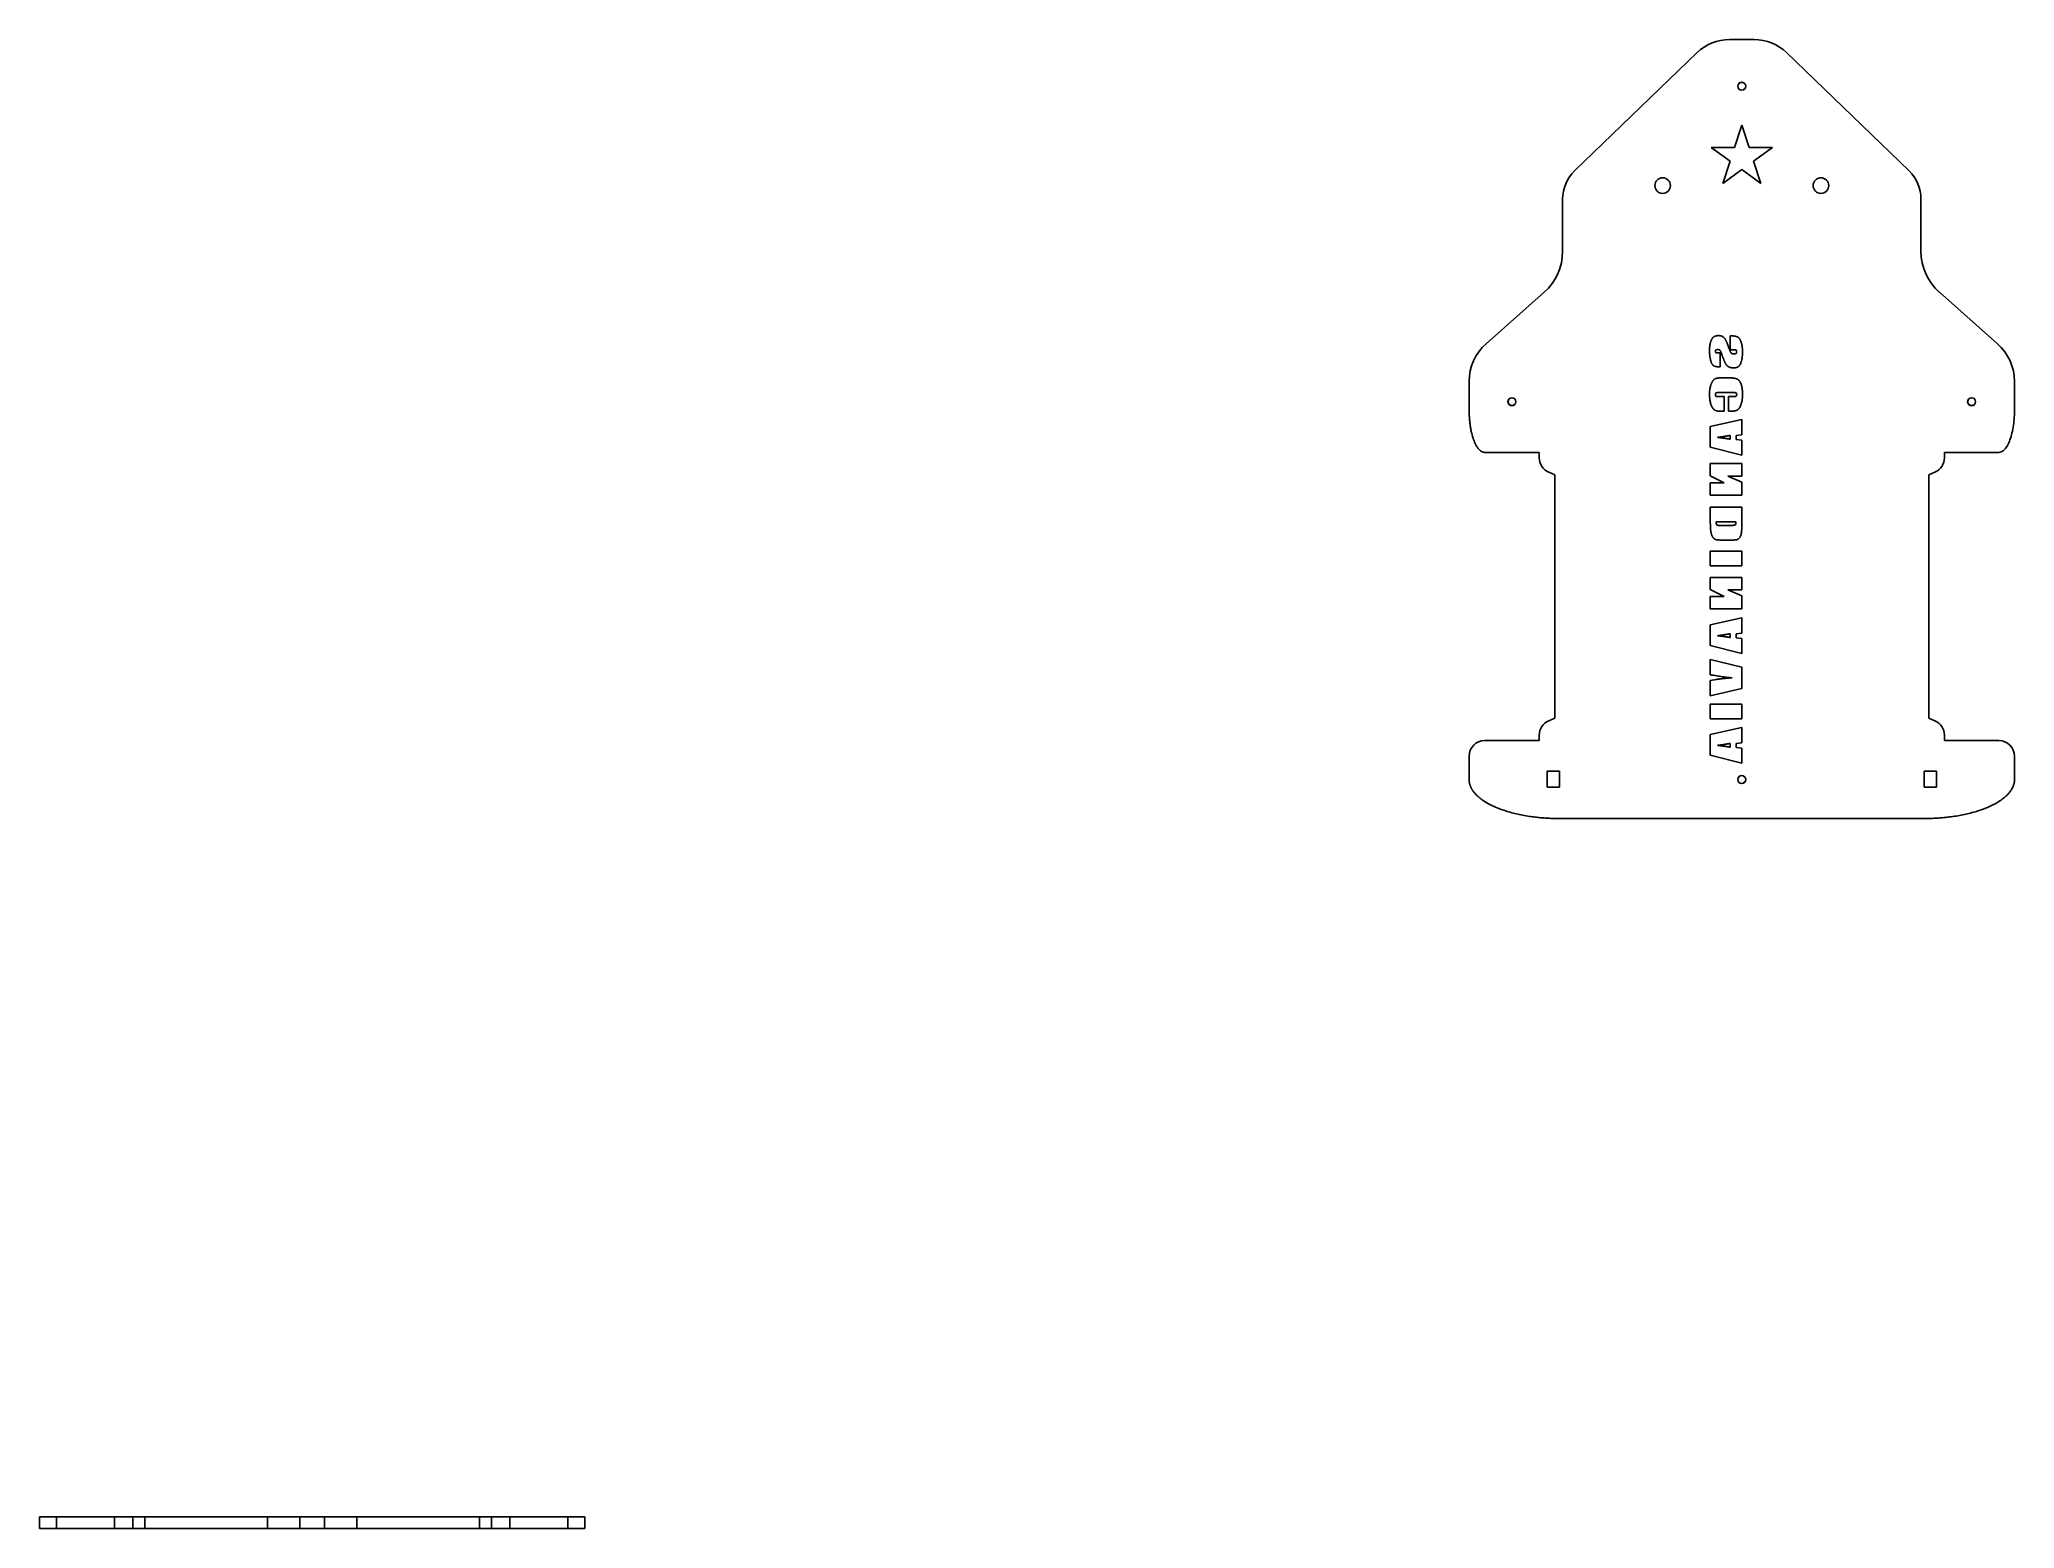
# Model space of a CAD drawing. Header units: millimetres. Extents: x -70 to 437, y -2 to 381.
import ezdxf

# ---------------------------------------------------------------- set-up
doc = ezdxf.new("R2010")
doc.units = ezdxf.units.MM

msp = doc.modelspace()

# ---------------------------------------------------------------- linework, layer by layer
at = {"color": 7, "linetype": 'Continuous', "lineweight": 25}
for p, q in [((363.8, 380.79), (370.11, 380.79)), ((355.47, 377.42), (324.01, 347.04)), ((378.44, 377.42), (409.9, 347.04)), ((365.1, 353.08), (366.95, 358.79)), ((366.95, 358.79), (368.81, 353.08)), ((359.1, 353.08), (365.1, 353.08)), ((363.95, 349.56), (359.1, 353.08)), ((368.81, 353.08), (374.81, 353.08)), ((374.81, 353.08), (369.95, 349.56)), ((362.1, 343.85), (363.95, 349.56)), ((366.95, 347.38), (362.1, 343.85)), ((371.81, 343.85), (366.95, 347.38)), ((369.95, 349.56), (371.81, 343.85)), ((320.95, 339.85), (320.95, 326.39)), ((412.95, 339.85), (412.95, 326.39)), ((316.25, 315.92), (301.32, 302.67)), ((417.66, 315.92), (432.58, 302.67)), ((364.56, 304.67), (363.94, 304.67)), ((363.94, 304.67), (363.94, 301.09)), ((361.4, 300.34), (360.72, 300.34)), ((361.4, 296.76), (361.4, 300.34)), ((363.94, 301.09), (365.02, 301.09)), ((361, 296.76), (361.4, 296.76)), ((296.95, 292.95), (296.95, 285.79)), ((362.44, 289.1), (360.97, 289.1)), ((361.06, 290.14), (364.79, 290.14)), ((364.06, 293.9), (361.74, 293.9)), ((362.44, 285.34), (362.44, 289.1)), ((364.69, 289.1), (363.57, 289.1)), ((363.57, 289.1), (363.57, 285.34)), ((436.95, 292.95), (436.95, 285.79)), ((361.6, 285.34), (362.44, 285.34)), ((363.57, 285.34), (363.97, 285.34)), ((366.95, 283.23), (358.86, 281.4)), ((358.86, 281.4), (358.86, 276.12)), ((363.94, 279.14), (363.94, 278.19)), ((365.54, 279.13), (366.95, 279.31)), ((365.54, 278.11), (365.54, 279.13)), ((366.95, 279.31), (366.95, 283.23)), ((300.95, 274.79), (314.95, 274.79)), ((314.95, 274.79), (314.95, 273.41)), ((358.86, 276.12), (366.95, 274.1)), ((366.95, 277.92), (365.54, 278.11)), ((366.95, 274.1), (366.95, 277.92)), ((432.95, 274.79), (418.95, 274.79)), ((418.95, 274.79), (418.95, 273.41)), ((317.39, 269.72), (318.95, 269.06)), ((318.95, 269.06), (318.95, 206.52)), ((366.95, 271.9), (358.86, 271.9)), ((358.86, 271.9), (358.86, 268.75)), ((358.86, 268.75), (362.42, 267)), ((366.95, 268.7), (366.95, 271.9)), ((416.52, 269.72), (414.95, 269.06)), ((414.95, 269.06), (414.95, 206.52)), ((362.42, 267), (358.86, 267)), ((358.86, 267), (358.86, 263.8)), ((358.86, 263.8), (366.95, 263.8)), ((366.95, 267.16), (363.36, 268.7)), ((363.36, 268.7), (366.95, 268.7)), ((366.95, 263.8), (366.95, 267.16)), ((366.95, 260.75), (358.86, 260.75)), ((358.86, 260.75), (358.86, 258.01)), ((366.95, 256.2), (366.95, 260.75)), ((360.37, 256.99), (365.45, 256.99)), ((364.38, 256.05), (361.27, 256.05)), ((366.95, 249.42), (358.86, 249.42)), ((358.86, 249.42), (358.86, 245.66)), ((361.74, 252.28), (364.51, 252.28)), ((366.95, 245.66), (366.95, 249.42)), ((358.86, 245.66), (366.95, 245.66)), ((366.95, 242.7), (358.86, 242.7)), ((358.86, 242.7), (358.86, 239.55)), ((358.86, 239.55), (362.42, 237.81)), ((366.95, 237.96), (363.36, 239.5)), ((363.36, 239.5), (366.95, 239.5)), ((366.95, 239.5), (366.95, 242.7)), ((362.42, 237.81), (358.86, 237.81)), ((358.86, 237.81), (358.86, 234.61)), ((358.86, 234.61), (366.95, 234.61)), ((366.95, 234.61), (366.95, 237.96)), ((366.95, 232.31), (358.86, 230.48)), ((358.86, 230.48), (358.86, 225.21)), ((363.94, 228.22), (363.94, 227.27)), ((365.54, 228.21), (366.95, 228.39)), ((365.54, 227.19), (365.54, 228.21)), ((366.95, 228.39), (366.95, 232.31)), ((358.86, 225.21), (366.95, 223.18)), ((366.95, 227.01), (365.54, 227.19)), ((366.95, 223.18), (366.95, 227.01)), ((366.95, 219.62), (358.86, 221.64)), ((358.86, 221.64), (358.86, 217.71)), ((366.95, 214.15), (366.95, 219.62)), ((360.44, 216.49), (358.86, 216.26)), ((358.86, 216.26), (358.86, 212.32)), ((358.86, 212.32), (366.95, 214.15)), ((366.95, 210.12), (358.86, 210.12)), ((358.86, 210.12), (358.86, 206.35)), ((366.95, 206.35), (366.95, 210.12)), ((317.39, 205.86), (318.95, 206.52)), ((358.86, 206.35), (366.95, 206.35)), ((366.95, 204.15), (358.86, 202.32)), ((366.95, 200.23), (366.95, 204.15)), ((416.52, 205.86), (414.95, 206.52)), ((300.95, 200.79), (314.95, 200.79)), ((314.95, 200.79), (314.95, 202.18)), ((358.86, 202.32), (358.86, 197.05)), ((363.94, 200.06), (363.94, 199.11)), ((365.54, 200.05), (366.95, 200.23)), ((365.54, 199.03), (365.54, 200.05)), ((366.95, 198.85), (365.54, 199.03)), ((366.95, 195.02), (366.95, 198.85)), ((418.95, 200.79), (418.95, 202.18)), ((432.95, 200.79), (418.95, 200.79)), ((296.95, 196.79), (296.95, 190.79)), ((316.95, 192.97), (316.95, 188.79)), ((320.15, 192.97), (316.95, 192.97)), ((320.15, 188.79), (320.15, 192.97)), ((358.86, 197.05), (366.95, 195.02)), ((413.75, 188.79), (413.75, 192.97)), ((413.75, 192.97), (416.95, 192.97)), ((416.95, 192.97), (416.95, 188.79)), ((436.95, 196.79), (436.95, 190.79)), ((316.95, 188.79), (320.15, 188.79)), ((416.95, 188.79), (413.75, 188.79)), ((319.95, 180.79), (413.95, 180.79)), ((-70.03, -1.5), (-70.03, 1.5)), ((-70.03, 1.5), (-65.66, 1.5)), ((-65.66, 1.5), (-65.66, -1.5)), ((-50.74, 1.5), (-65.66, 1.5)), ((-50.74, -1.5), (-50.74, 1.5)), ((-46.03, 1.5), (-50.74, 1.5)), ((-46.03, -1.5), (-46.03, 1.5)), ((-46.03, 1.5), (-42.98, 1.5)), ((-42.98, -1.5), (-42.98, 1.5)), ((-11.52, 1.5), (-42.98, 1.5)), ((-11.52, -1.5), (-11.52, 1.5)), ((-11.52, 1.5), (-3.18, 1.5)), ((-3.18, 1.5), (-3.18, -1.5)), ((-3.18, 1.5), (3.12, 1.5)), ((3.12, -1.5), (3.12, 1.5)), ((3.12, 1.5), (11.46, 1.5)), ((11.46, 1.5), (11.46, -1.5)), ((11.46, 1.5), (42.92, 1.5)), ((42.92, -1.5), (42.92, 1.5)), ((45.97, 1.5), (42.92, 1.5)), ((45.97, -1.5), (45.97, 1.5)), ((45.97, 1.5), (50.68, 1.5)), ((50.68, -1.5), (50.68, 1.5)), ((50.68, 1.5), (65.6, 1.5)), ((65.6, -1.5), (65.6, 1.5)), ((65.6, 1.5), (69.97, 1.5)), ((69.97, 1.5), (69.97, -1.5)), ((-65.66, -1.5), (-70.03, -1.5)), ((-50.74, -1.5), (-65.66, -1.5)), ((-46.03, -1.5), (-50.74, -1.5)), ((-46.03, -1.5), (-42.98, -1.5)), ((-11.52, -1.5), (-42.98, -1.5)), ((-3.18, -1.5), (-11.52, -1.5)), ((-3.18, -1.5), (3.12, -1.5)), ((11.46, -1.5), (3.12, -1.5)), ((11.46, -1.5), (42.92, -1.5)), ((45.97, -1.5), (42.92, -1.5)), ((45.97, -1.5), (50.68, -1.5)), ((50.68, -1.5), (65.6, -1.5)), ((69.97, -1.5), (65.6, -1.5))]:
    msp.add_line(p, q, dxfattribs=at)
for centre, radius in [((366.95, 368.79), 1.03), ((366.95, 368.79), 1), ((346.63, 343.29), 2), ((387.27, 343.29), 2), ((307.95, 287.79), 1.02), ((307.95, 287.79), 1), ((425.95, 287.79), 1.02), ((425.95, 287.79), 1), ((366.95, 190.79), 1.02), ((366.95, 190.79), 1)]:
    msp.add_circle(centre, radius, dxfattribs=at)
for centre, radius, start, end in [((363.8, 368.79), 12, 90, 134), ((370.11, 368.79), 12, 46, 90), ((330.95, 339.85), 10, 134, 180), ((402.95, 339.85), 10, 0, 46), ((306.95, 326.39), 14, 311.5942, 0), ((426.95, 326.39), 14, 180, 228.4058), ((309.95, 292.95), 13, 131.5942, 180), ((423.95, 292.95), 13, 0, 48.4058), ((318.95, 273.41), 4, 180, 247), ((414.95, 273.41), 4, 293, 0), ((318.95, 202.18), 4, 113, 180), ((414.95, 202.18), 4, 0, 67), ((300.95, 196.79), 4, 90, 180), ((432.95, 196.79), 4, 0, 90)]:
    msp.add_arc(centre, radius, start, end, dxfattribs=at)
for points, knots in [([(361.01, 304.76), (360.93, 304.76), (360.78, 304.76), (360.57, 304.74), (360.37, 304.71), (360.18, 304.66), (360.02, 304.6), (359.86, 304.53), (359.73, 304.45), (359.61, 304.35), (359.5, 304.23), (359.4, 304.1), (359.3, 303.96), (359.21, 303.8), (359.13, 303.63), (359.05, 303.44), (358.98, 303.24), (358.91, 303.02), (358.86, 302.79), (358.81, 302.55), (358.76, 302.29), (358.73, 302.03), (358.7, 301.75), (358.68, 301.47), (358.67, 301.17), (358.67, 300.97), (358.67, 300.86)], [0, 0, 0, 0, 0.04455, 0.086155, 0.124955, 0.161212, 0.195483, 0.227839, 0.258539, 0.288358, 0.318448, 0.349946, 0.382993, 0.417931, 0.454982, 0.494173, 0.535619, 0.579418, 0.625307, 0.673095, 0.722574, 0.774049, 0.827368, 0.882806, 0.940424, 1, 1, 1, 1]), ([(363.51, 301.96), (363.47, 302.07), (363.39, 302.27), (363.28, 302.56), (363.18, 302.83), (363.08, 303.06), (362.99, 303.27), (362.92, 303.45), (362.84, 303.6), (362.76, 303.77), (362.65, 303.95), (362.49, 304.14), (362.31, 304.32), (362.14, 304.45), (361.99, 304.54), (361.87, 304.6), (361.75, 304.65), (361.61, 304.69), (361.47, 304.72), (361.32, 304.74), (361.17, 304.76), (361.06, 304.76), (361.01, 304.76)], [0, 0, 0, 0, 0.083337, 0.159487, 0.228921, 0.291309, 0.346192, 0.39439, 0.435922, 0.470012, 0.531357, 0.592234, 0.653801, 0.716663, 0.748944, 0.781741, 0.814813, 0.849316, 0.884896, 0.921783, 0.959886, 1, 1, 1, 1]), ([(367.14, 300.56), (367.14, 300.68), (367.14, 300.91), (367.12, 301.24), (367.1, 301.57), (367.06, 301.88), (367.02, 302.18), (366.96, 302.47), (366.9, 302.74), (366.83, 303), (366.74, 303.24), (366.65, 303.46), (366.56, 303.66), (366.46, 303.84), (366.35, 304), (366.24, 304.14), (366.12, 304.25), (365.99, 304.35), (365.86, 304.42), (365.71, 304.49), (365.55, 304.55), (365.37, 304.59), (365.19, 304.63), (364.99, 304.65), (364.78, 304.67), (364.63, 304.67), (364.56, 304.67)], [0, 0, 0, 0, 0.062843, 0.123638, 0.18216, 0.238491, 0.292671, 0.345124, 0.395588, 0.444222, 0.490312, 0.533212, 0.57301, 0.609656, 0.643855, 0.675531, 0.704847, 0.732625, 0.760297, 0.78925, 0.819727, 0.85194, 0.885805, 0.92173, 0.95986, 1, 1, 1, 1]), ([(358.67, 300.86), (358.67, 300.75), (358.67, 300.52), (358.69, 300.19), (358.71, 299.87), (358.74, 299.57), (358.77, 299.27), (358.82, 298.99), (358.88, 298.71), (358.94, 298.46), (359.01, 298.21), (359.09, 297.99), (359.16, 297.79), (359.25, 297.61), (359.34, 297.45), (359.43, 297.31), (359.53, 297.19), (359.63, 297.1), (359.75, 297.02), (359.88, 296.95), (360.03, 296.89), (360.19, 296.84), (360.37, 296.81), (360.56, 296.78), (360.78, 296.77), (360.92, 296.76), (361, 296.76)], [0, 0, 0, 0, 0.0634296, 0.1249972, 0.184189, 0.2413402, 0.2965097, 0.3497629, 0.4011727, 0.4507548, 0.4975309, 0.5409153, 0.5810001, 0.6176552, 0.651182, 0.6819848, 0.7101816, 0.7359997, 0.7616002, 0.7886297, 0.8176948, 0.8488788, 0.8825116, 0.9190452, 0.9580659, 1, 1, 1, 1]), ([(360.18, 300.76), (360.18, 300.79), (360.18, 300.85), (360.2, 300.94), (360.24, 301.01), (360.29, 301.08), (360.36, 301.13), (360.46, 301.16), (360.58, 301.18), (360.67, 301.18), (360.72, 301.19)], [0, 0, 0, 0, 0.1174552, 0.2269978, 0.3284023, 0.4300111, 0.5378215, 0.6648553, 0.8176278, 1, 1, 1, 1]), ([(360.72, 300.34), (360.66, 300.34), (360.56, 300.34), (360.43, 300.36), (360.33, 300.38), (360.26, 300.43), (360.22, 300.49), (360.2, 300.56), (360.18, 300.66), (360.18, 300.73), (360.18, 300.76)], [0, 0, 0, 0, 0.203725, 0.365884, 0.486829, 0.574505, 0.656737, 0.751645, 0.865863, 1, 1, 1, 1]), ([(360.72, 301.19), (360.78, 301.18), (360.9, 301.18), (361.06, 301.16), (361.19, 301.12), (361.25, 301.08), (361.28, 301.06)], [0, 0, 0, 0, 0.319767, 0.58728, 0.812975, 1, 1, 1, 1]), ([(361.28, 301.06), (361.3, 301.04), (361.34, 301), (361.39, 300.93), (361.45, 300.85), (361.5, 300.75), (361.56, 300.62), (361.62, 300.49), (361.68, 300.33), (361.72, 300.22), (361.74, 300.16)], [0, 0, 0, 0, 0.072018, 0.156971, 0.257028, 0.371592, 0.504968, 0.653543, 0.818319, 1, 1, 1, 1]), ([(361.74, 300.16), (361.77, 300.06), (361.83, 299.87), (361.93, 299.59), (362.03, 299.32), (362.12, 299.07), (362.21, 298.83), (362.3, 298.61), (362.39, 298.4), (362.47, 298.2), (362.55, 298.02), (362.64, 297.86), (362.71, 297.7), (362.79, 297.57), (362.86, 297.44), (362.93, 297.33), (363, 297.23), (363.05, 297.18), (363.07, 297.15)], [0, 0, 0, 0, 0.093945, 0.183961, 0.269488, 0.351104, 0.428245, 0.500918, 0.569303, 0.633654, 0.693757, 0.750047, 0.801757, 0.849531, 0.892779, 0.932379, 0.968051, 1, 1, 1, 1]), ([(364.2, 300.34), (364.18, 300.37), (364.14, 300.44), (364.07, 300.56), (364, 300.72), (363.91, 300.91), (363.82, 301.13), (363.72, 301.38), (363.62, 301.66), (363.54, 301.86), (363.51, 301.96)], [0, 0, 0, 0, 0.06219, 0.141998, 0.240002, 0.355513, 0.489113, 0.641816, 0.811488, 1, 1, 1, 1]), ([(365.07, 300.06), (365.01, 300.06), (364.91, 300.06), (364.77, 300.07), (364.63, 300.09), (364.52, 300.12), (364.41, 300.16), (364.33, 300.21), (364.25, 300.27), (364.22, 300.31), (364.2, 300.34)], [0, 0, 0, 0, 0.169894, 0.324778, 0.465402, 0.592763, 0.707649, 0.81162, 0.908233, 1, 1, 1, 1]), ([(364.84, 296.48), (364.91, 296.48), (365.04, 296.48), (365.24, 296.5), (365.42, 296.53), (365.59, 296.57), (365.75, 296.62), (365.89, 296.68), (366.02, 296.75), (366.14, 296.84), (366.25, 296.94), (366.35, 297.06), (366.44, 297.21), (366.53, 297.37), (366.62, 297.55), (366.71, 297.76), (366.78, 297.98), (366.86, 298.22), (366.93, 298.48), (366.98, 298.75), (367.03, 299.03), (367.07, 299.32), (367.1, 299.61), (367.13, 299.92), (367.14, 300.24), (367.14, 300.45), (367.14, 300.56)], [0, 0, 0, 0, 0.039322, 0.076263, 0.110988, 0.143417, 0.174316, 0.203322, 0.231338, 0.25808, 0.285493, 0.315371, 0.347618, 0.382571, 0.420702, 0.462031, 0.50659, 0.55466, 0.605015, 0.656808, 0.709964, 0.764731, 0.820976, 0.878978, 0.938543, 1, 1, 1, 1]), ([(365.02, 301.09), (365.05, 301.09), (365.12, 301.09), (365.21, 301.09), (365.3, 301.08), (365.37, 301.07), (365.43, 301.06), (365.48, 301.04), (365.52, 301.02), (365.56, 300.99), (365.59, 300.94), (365.62, 300.86), (365.63, 300.77), (365.64, 300.69), (365.64, 300.66)], [0, 0, 0, 0, 0.1162185, 0.2196274, 0.3119781, 0.3918665, 0.4596157, 0.5168157, 0.5637326, 0.6028032, 0.6771169, 0.7659304, 0.8723314, 1, 1, 1, 1]), ([(365.64, 300.66), (365.63, 300.61), (365.63, 300.52), (365.61, 300.39), (365.56, 300.28), (365.5, 300.2), (365.42, 300.13), (365.32, 300.09), (365.2, 300.06), (365.11, 300.06), (365.07, 300.06)], [0, 0, 0, 0, 0.153131, 0.287276, 0.404259, 0.511416, 0.617038, 0.731018, 0.856115, 1, 1, 1, 1]), ([(363.07, 297.15), (363.12, 297.1), (363.22, 296.99), (363.4, 296.85), (363.59, 296.74), (363.8, 296.64), (364.04, 296.57), (364.29, 296.52), (364.56, 296.49), (364.74, 296.48), (364.84, 296.48)], [0, 0, 0, 0, 0.112866, 0.22611, 0.340895, 0.459534, 0.583584, 0.714411, 0.852343, 1, 1, 1, 1]), ([(361.74, 293.9), (361.67, 293.9), (361.53, 293.9), (361.33, 293.9), (361.14, 293.89), (360.97, 293.88), (360.81, 293.86), (360.67, 293.84), (360.54, 293.82), (360.42, 293.8), (360.3, 293.77), (360.19, 293.72), (360.08, 293.66), (359.97, 293.59), (359.86, 293.51), (359.76, 293.41), (359.65, 293.3), (359.55, 293.18), (359.45, 293.04), (359.35, 292.89), (359.26, 292.74), (359.18, 292.56), (359.1, 292.38), (359.03, 292.19), (358.96, 291.98), (358.88, 291.68), (358.8, 291.29), (358.72, 290.8), (358.68, 290.27), (358.67, 289.91), (358.67, 289.72)], [0, 0, 0, 0, 0.035073, 0.067962, 0.098685, 0.127248, 0.153665, 0.177712, 0.199896, 0.220054, 0.239325, 0.259091, 0.279793, 0.301072, 0.32363, 0.347599, 0.372753, 0.399356, 0.427365, 0.456077, 0.486287, 0.517767, 0.550611, 0.585133, 0.621025, 0.658664, 0.737442, 0.820179, 0.907659, 1, 1, 1, 1]), ([(358.67, 289.72), (358.67, 289.59), (358.67, 289.34), (358.69, 288.96), (358.72, 288.61), (358.76, 288.27), (358.81, 287.94), (358.88, 287.64), (358.95, 287.34), (359.04, 287.07), (359.13, 286.82), (359.23, 286.59), (359.33, 286.38), (359.45, 286.19), (359.56, 286.02), (359.69, 285.88), (359.82, 285.76), (359.95, 285.67), (360.1, 285.59), (360.26, 285.52), (360.44, 285.46), (360.64, 285.42), (360.86, 285.38), (361.09, 285.35), (361.34, 285.34), (361.51, 285.34), (361.6, 285.34)], [0, 0, 0, 0, 0.064011, 0.1251852, 0.1840545, 0.2402262, 0.2940681, 0.3456038, 0.3946925, 0.4420521, 0.4866032, 0.5279263, 0.5663794, 0.6021257, 0.6351721, 0.6656404, 0.6943645, 0.7213741, 0.7484958, 0.7772928, 0.8084578, 0.8414415, 0.8772171, 0.9153847, 0.9562736, 1, 1, 1, 1]), ([(360.18, 289.64), (360.18, 289.68), (360.18, 289.77), (360.2, 289.89), (360.25, 289.98), (360.3, 290.04), (360.36, 290.07), (360.42, 290.09), (360.49, 290.1), (360.57, 290.12), (360.68, 290.12), (360.79, 290.13), (360.92, 290.14), (361.01, 290.14), (361.06, 290.14)], [0, 0, 0, 0, 0.12001, 0.219978, 0.300881, 0.371754, 0.41058, 0.460456, 0.520647, 0.59239, 0.677047, 0.772582, 0.880208, 1, 1, 1, 1]), ([(360.97, 289.1), (360.93, 289.1), (360.85, 289.1), (360.73, 289.11), (360.62, 289.11), (360.53, 289.12), (360.45, 289.14), (360.38, 289.15), (360.33, 289.17), (360.28, 289.2), (360.24, 289.26), (360.2, 289.36), (360.18, 289.49), (360.18, 289.58), (360.18, 289.64)], [0, 0, 0, 0, 0.115079, 0.217575, 0.30884, 0.388996, 0.456975, 0.5128, 0.55883, 0.595697, 0.66483, 0.752894, 0.863285, 1, 1, 1, 1]), ([(363.97, 285.34), (364.07, 285.34), (364.27, 285.34), (364.55, 285.35), (364.8, 285.38), (365.04, 285.41), (365.25, 285.45), (365.45, 285.51), (365.62, 285.57), (365.77, 285.64), (365.91, 285.74), (366.04, 285.85), (366.17, 285.99), (366.29, 286.15), (366.4, 286.33), (366.52, 286.54), (366.63, 286.77), (366.73, 287.02), (366.83, 287.3), (366.91, 287.59), (366.98, 287.89), (367.04, 288.21), (367.09, 288.54), (367.12, 288.89), (367.14, 289.25), (367.14, 289.5), (367.14, 289.62)], [0, 0, 0, 0, 0.04869, 0.093638, 0.135394, 0.173783, 0.208901, 0.241229, 0.270386, 0.297046, 0.323262, 0.351031, 0.38094, 0.413477, 0.448722, 0.48699, 0.527995, 0.572496, 0.619367, 0.667843, 0.718076, 0.770246, 0.824389, 0.880679, 0.939196, 1, 1, 1, 1]), ([(367.14, 289.62), (367.14, 289.75), (367.14, 290), (367.12, 290.36), (367.1, 290.71), (367.06, 291.04), (367.01, 291.35), (366.95, 291.65), (366.89, 291.93), (366.81, 292.2), (366.72, 292.44), (366.62, 292.67), (366.52, 292.87), (366.41, 293.05), (366.28, 293.21), (366.15, 293.35), (366.01, 293.47), (365.86, 293.57), (365.7, 293.65), (365.52, 293.71), (365.32, 293.77), (365.1, 293.82), (364.87, 293.86), (364.61, 293.88), (364.34, 293.9), (364.15, 293.9), (364.06, 293.9)], [0, 0, 0, 0, 0.061847, 0.121108, 0.17762, 0.231672, 0.283335, 0.332502, 0.379409, 0.42405, 0.466419, 0.505985, 0.542937, 0.577585, 0.610297, 0.641204, 0.670705, 0.699181, 0.728439, 0.759655, 0.793045, 0.829198, 0.867665, 0.908957, 0.952954, 1, 1, 1, 1]), ([(365.64, 289.66), (365.64, 289.61), (365.63, 289.51), (365.6, 289.38), (365.56, 289.27), (365.5, 289.21), (365.44, 289.18), (365.38, 289.16), (365.3, 289.14), (365.21, 289.13), (365.1, 289.12), (364.98, 289.11), (364.84, 289.1), (364.74, 289.1), (364.69, 289.1)], [0, 0, 0, 0, 0.12394, 0.22547, 0.308526, 0.380924, 0.420172, 0.469289, 0.529329, 0.599814, 0.682435, 0.77718, 0.882989, 1, 1, 1, 1]), ([(364.79, 290.14), (364.83, 290.14), (364.92, 290.14), (365.05, 290.13), (365.16, 290.12), (365.25, 290.12), (365.34, 290.1), (365.4, 290.09), (365.46, 290.07), (365.52, 290.04), (365.57, 289.99), (365.61, 289.9), (365.63, 289.79), (365.63, 289.71), (365.64, 289.66)], [0, 0, 0, 0, 0.120274, 0.229093, 0.325264, 0.410055, 0.482622, 0.542851, 0.593027, 0.63308, 0.703646, 0.784898, 0.882042, 1, 1, 1, 1]), ([(296.95, 285.79), (296.95, 285.61), (296.96, 285.24), (296.97, 284.69), (296.99, 284.15), (297.03, 283.62), (297.07, 283.1), (297.12, 282.58), (297.18, 282.07), (297.25, 281.57), (297.33, 281.08), (297.42, 280.6), (297.52, 280.12), (297.72, 279.27), (298.06, 278.11), (298.57, 276.9), (299.08, 276.03), (299.48, 275.55), (299.8, 275.25), (300.02, 275.09), (300.25, 274.95), (300.48, 274.86), (300.72, 274.8), (300.88, 274.79), (300.95, 274.79)], [0, 0, 0, 0, 0.0446748, 0.0887251, 0.1321647, 0.1750079, 0.2172697, 0.2589654, 0.3001114, 0.3407245, 0.380822, 0.4204224, 0.4595443, 0.4982074, 0.6324329, 0.7486543, 0.8158211, 0.874125, 0.8983873, 0.9209027, 0.9419511, 0.9618744, 0.9810746, 1, 1, 1, 1]), ([(432.95, 274.79), (433.19, 274.79), (433.43, 274.85), (433.93, 275.1), (434.18, 275.3), (434.67, 275.83), (434.91, 276.17), (435.37, 277), (435.59, 277.48), (435.98, 278.55), (436.15, 279.14), (436.45, 280.4), (436.58, 281.06), (436.77, 282.42), (436.84, 283.11), (436.93, 284.47), (436.95, 285.14), (436.95, 285.79)], [0, 0, 0, 0, 0.125, 0.125, 0.25, 0.25, 0.375, 0.375, 0.5, 0.5, 0.625, 0.625, 0.75, 0.75, 0.875, 0.875, 1, 1, 1, 1]), ([(360.72, 278.63), (360.91, 278.66), (361.26, 278.71), (361.77, 278.78), (362.24, 278.85), (362.67, 278.91), (363.05, 278.98), (363.38, 279.03), (363.68, 279.09), (363.86, 279.12), (363.94, 279.14)], [0, 0, 0, 0, 0.172117, 0.33065, 0.475602, 0.607489, 0.725804, 0.830553, 0.921825, 1, 1, 1, 1]), ([(363.94, 278.19), (363.84, 278.21), (363.61, 278.25), (363.27, 278.3), (362.9, 278.36), (362.51, 278.41), (362.1, 278.47), (361.66, 278.52), (361.2, 278.58), (360.88, 278.61), (360.72, 278.63)], [0, 0, 0, 0, 0.10009, 0.207763, 0.322139, 0.443675, 0.571871, 0.707694, 0.850252, 1, 1, 1, 1]), ([(358.86, 258.01), (358.86, 257.91), (358.86, 257.7), (358.86, 257.4), (358.86, 257.11), (358.87, 256.83), (358.87, 256.57), (358.88, 256.31), (358.89, 256.08), (358.89, 255.85), (358.91, 255.64), (358.91, 255.43), (358.93, 255.25), (358.94, 255.07), (358.95, 254.91), (358.97, 254.76), (358.98, 254.62), (359.01, 254.46), (359.04, 254.27), (359.08, 254.05), (359.13, 253.85), (359.19, 253.66), (359.26, 253.49), (359.32, 253.32), (359.4, 253.18), (359.48, 253.04), (359.57, 252.92), (359.66, 252.81), (359.75, 252.71), (359.84, 252.62), (359.93, 252.55), (360.02, 252.49), (360.12, 252.44), (360.22, 252.4), (360.34, 252.37), (360.47, 252.35), (360.63, 252.33), (360.81, 252.31), (361.01, 252.3), (361.23, 252.29), (361.48, 252.28), (361.65, 252.28), (361.74, 252.28)], [0, 0, 0, 0, 0.041663, 0.081584, 0.119759, 0.156389, 0.191274, 0.224425, 0.256026, 0.285884, 0.314015, 0.340598, 0.36545, 0.388576, 0.410157, 0.429824, 0.448164, 0.464607, 0.495254, 0.524177, 0.551765, 0.577695, 0.602214, 0.625395, 0.647236, 0.668107, 0.687729, 0.70619, 0.723748, 0.7402, 0.755666, 0.770501, 0.7848, 0.798657, 0.81365, 0.831399, 0.852144, 0.875882, 0.902487, 0.931973, 0.964537, 1, 1, 1, 1]), ([(361.27, 256.05), (361.22, 256.05), (361.14, 256.05), (361.03, 256.05), (360.93, 256.05), (360.85, 256.06), (360.77, 256.07), (360.71, 256.08), (360.66, 256.09), (360.61, 256.1), (360.56, 256.13), (360.51, 256.19), (360.46, 256.26), (360.43, 256.36), (360.4, 256.48), (360.38, 256.62), (360.37, 256.8), (360.37, 256.92), (360.37, 256.99)], [0, 0, 0, 0, 0.077277, 0.146373, 0.20825, 0.262916, 0.308596, 0.347165, 0.378722, 0.402584, 0.444991, 0.490671, 0.543679, 0.604966, 0.678831, 0.769725, 0.876335, 1, 1, 1, 1]), ([(365.45, 256.99), (365.45, 256.94), (365.45, 256.85), (365.44, 256.72), (365.43, 256.6), (365.41, 256.49), (365.39, 256.4), (365.36, 256.33), (365.33, 256.26), (365.3, 256.21), (365.24, 256.17), (365.18, 256.14), (365.09, 256.11), (364.98, 256.09), (364.86, 256.07), (364.72, 256.06), (364.55, 256.05), (364.44, 256.05), (364.38, 256.05)], [0, 0, 0, 0, 0.08316, 0.158862, 0.226383, 0.286723, 0.339479, 0.385693, 0.425129, 0.459398, 0.494681, 0.537123, 0.589179, 0.650303, 0.722396, 0.80421, 0.896687, 1, 1, 1, 1]), ([(364.51, 252.28), (364.6, 252.28), (364.76, 252.28), (364.99, 252.29), (365.21, 252.31), (365.4, 252.33), (365.57, 252.35), (365.72, 252.38), (365.85, 252.42), (365.99, 252.48), (366.14, 252.57), (366.31, 252.72), (366.45, 252.91), (366.57, 253.13), (366.67, 253.37), (366.76, 253.65), (366.83, 253.94), (366.87, 254.2), (366.89, 254.43), (366.91, 254.63), (366.92, 254.84), (366.93, 255.07), (366.94, 255.33), (366.95, 255.6), (366.95, 255.89), (366.95, 256.1), (366.95, 256.2)], [0, 0, 0, 0, 0.0465006, 0.08902, 0.1275758, 0.1625163, 0.1938457, 0.2214686, 0.2456582, 0.2664006, 0.304898, 0.3442468, 0.386317, 0.4318948, 0.4807769, 0.5325866, 0.5872279, 0.6453958, 0.6771194, 0.7125389, 0.7513789, 0.7939218, 0.8401799, 0.8898957, 0.9430799, 1, 1, 1, 1]), ([(360.72, 227.71), (360.91, 227.74), (361.26, 227.79), (361.77, 227.86), (362.24, 227.93), (362.67, 228), (363.05, 228.06), (363.38, 228.11), (363.68, 228.17), (363.86, 228.21), (363.94, 228.22)], [0, 0, 0, 0, 0.1721168, 0.33065, 0.4756017, 0.6074892, 0.7258043, 0.8305529, 0.9218247, 1, 1, 1, 1]), ([(363.94, 227.27), (363.84, 227.29), (363.61, 227.33), (363.27, 227.38), (362.9, 227.44), (362.51, 227.5), (362.1, 227.55), (361.66, 227.6), (361.2, 227.66), (360.88, 227.69), (360.72, 227.71)], [0, 0, 0, 0, 0.10009, 0.207763, 0.322139, 0.443675, 0.571871, 0.707694, 0.850252, 1, 1, 1, 1]), ([(358.86, 217.71), (359.13, 217.65), (359.67, 217.55), (360.46, 217.42), (361.22, 217.29), (361.94, 217.19), (362.62, 217.1), (363.27, 217.02), (363.89, 216.96), (364.28, 216.93), (364.48, 216.92)], [0, 0, 0, 0, 0.147834, 0.289045, 0.423949, 0.552018, 0.67379, 0.788817, 0.897617, 1, 1, 1, 1]), ([(364.48, 216.92), (364.29, 216.91), (363.92, 216.88), (363.38, 216.83), (362.85, 216.78), (362.34, 216.73), (361.84, 216.67), (361.36, 216.61), (360.89, 216.55), (360.59, 216.51), (360.44, 216.49)], [0, 0, 0, 0, 0.137924, 0.271913, 0.402364, 0.529287, 0.652331, 0.771866, 0.887857, 1, 1, 1, 1]), ([(360.72, 199.55), (360.91, 199.58), (361.26, 199.63), (361.77, 199.7), (362.24, 199.77), (362.67, 199.84), (363.05, 199.9), (363.38, 199.95), (363.68, 200.01), (363.86, 200.05), (363.94, 200.06)], [0, 0, 0, 0, 0.1721168, 0.33065, 0.4756017, 0.6074892, 0.7258043, 0.8305529, 0.9218247, 1, 1, 1, 1]), ([(363.94, 199.11), (363.84, 199.13), (363.61, 199.17), (363.27, 199.22), (362.9, 199.28), (362.51, 199.34), (362.1, 199.39), (361.66, 199.44), (361.2, 199.5), (360.88, 199.53), (360.72, 199.55)], [0, 0, 0, 0, 0.10009, 0.207763, 0.322139, 0.443675, 0.571871, 0.707694, 0.850252, 1, 1, 1, 1]), ([(296.95, 190.79), (296.95, 190.72), (296.96, 190.58), (296.97, 190.36), (297, 190.15), (297.03, 189.94), (297.08, 189.73), (297.14, 189.52), (297.2, 189.31), (297.28, 189.1), (297.37, 188.89), (297.47, 188.69), (297.57, 188.48), (297.69, 188.27), (297.82, 188.07), (297.96, 187.86), (298.21, 187.52), (298.61, 187.05), (299.19, 186.47), (299.86, 185.91), (301.19, 184.95), (303.45, 183.73), (306.59, 182.59), (309.92, 181.74), (312.56, 181.3), (314.58, 181.06), (315.91, 180.94), (317.25, 180.85), (318.6, 180.8), (319.5, 180.79), (319.95, 180.79)], [0, 0, 0, 0, 0.007934, 0.01586, 0.023796, 0.031761, 0.039772, 0.047849, 0.056007, 0.064264, 0.072637, 0.08114, 0.089789, 0.098598, 0.10758, 0.116748, 0.126114, 0.154893, 0.185293, 0.217541, 0.251825, 0.368301, 0.501886, 0.622642, 0.750988, 0.800112, 0.84954, 0.899308, 0.94945, 1, 1, 1, 1]), ([(413.95, 180.79), (414.21, 180.79), (414.71, 180.79), (415.47, 180.81), (416.22, 180.84), (416.97, 180.88), (417.72, 180.92), (418.46, 180.98), (419.2, 181.05), (419.93, 181.13), (421.56, 181.34), (424.01, 181.75), (426.97, 182.51), (429.47, 183.37), (431.52, 184.29), (433.02, 185.17), (434.06, 185.92), (434.72, 186.48), (435.31, 187.06), (435.75, 187.58), (436.08, 188.04), (436.31, 188.43), (436.51, 188.82), (436.67, 189.21), (436.8, 189.6), (436.89, 189.99), (436.94, 190.39), (436.95, 190.66), (436.95, 190.79)], [0, 0, 0, 0, 0.028238, 0.056346, 0.084329, 0.112193, 0.139943, 0.167586, 0.195129, 0.222576, 0.249934, 0.378152, 0.498816, 0.589802, 0.672821, 0.748679, 0.782924, 0.815143, 0.845525, 0.874298, 0.891631, 0.90831, 0.92442, 0.940055, 0.955318, 0.970319, 0.985173, 1, 1, 1, 1])]:
    msp.add_open_spline(points, degree=3, knots=knots, dxfattribs=at)

doc.saveas('drawing.dxf')
